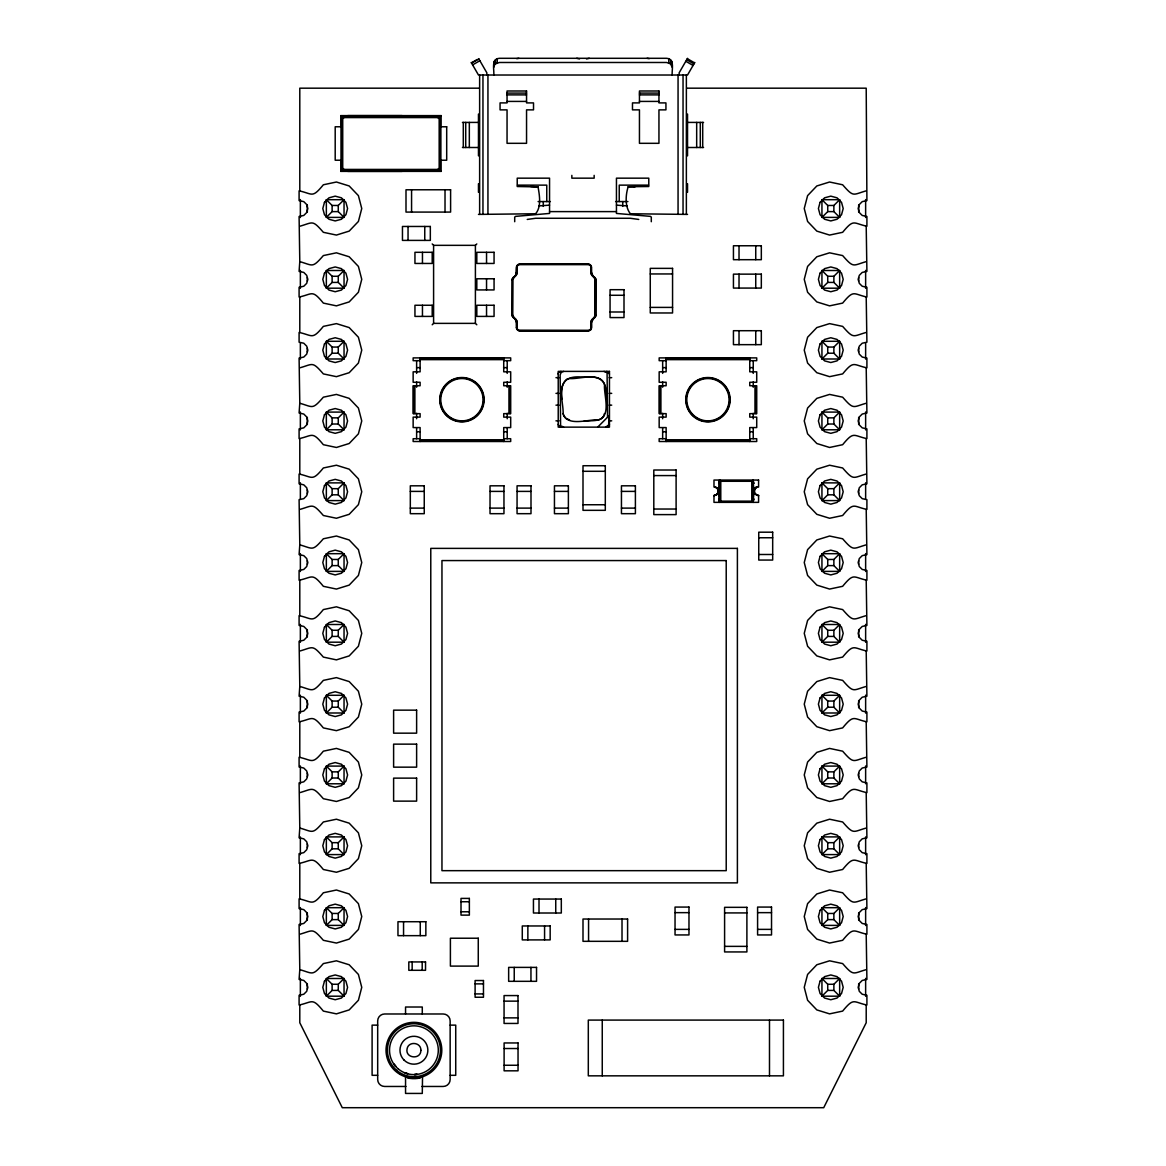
<?xml version="1.0" encoding="UTF-8"?>
<svg xmlns="http://www.w3.org/2000/svg" width="1166" height="1166" viewBox="0 0 1166 1166"><rect width="100%" height="100%" fill="white"/><g stroke="black" fill="none" stroke-linecap="round" stroke-linejoin="round"><path stroke-width="1.5" d="M519.861 330.678A3.236 3.236 0 0 1 516.64 327.457L516.771 321.175L515.503 319.178M591.279 272.961L591.585 274.52M519.861 264.041A3.483 3.483 0 0 0 516.378 267.524L516.188 274.404L512.195 279.855L512.195 315.111L515.255 319.44A3.542 3.542 0 0 1 516.436 322.02L516.523 321.233M591.497 273.733L591.541 267.524A3.483 3.483 0 0 0 588.16 264.041L519.861 264.099M718.679 483.307L719.553 480.057L719.553 502.357L718.489 491.688L719.553 480.057L720.777 481.281L720.777 501.147L719.553 502.357L718.679 499.121M753.892 483.307L753.003 480.057L753.003 502.357L754.067 491.688L753.003 480.057L751.778 481.281L751.778 501.147L753.003 502.357L753.892 499.121M566.778 379.373L569.46 378.527C578.7 379.591 600.811 371.254 604.556 384.882C603.449 394.021 611.902 416.291 598.202 419.979C588.976 418.929 566.851 427.266 563.12 413.624C563.572 403.392 557.333 387.331 566.632 379.46M561.764 399.253C559.957 381.544 565.991 375.292 583.831 377.186C601.467 375.35 607.85 381.486 605.912 399.253M558.222 374.169L558.281 373.557A2.813 2.813 0 0 1 558.805 372.464L561.006 371.386M609.454 424.337L607.588 426.975M516.378 327.457A3.483 3.483 0 0 0 519.861 330.94L588.16 330.838A3.425 3.425 0 0 0 591.585 327.457L591.672 321.277M604.454 413.551C603.128 422.894 589.821 419.935 583.831 421.32M718.897 483.613L719.553 480.057M753.003 502.357L753.659 498.815M516.086 274.36L516.378 272.961M591.497 321.233L591.541 322.02L595.826 315.111L595.826 279.855L592.109 275.103M718.489 491.688L716.653 494.88L713.986 495.739L717.644 493.874M754.067 490.74L755.204 488.175L757.638 486.776M672.199 75.018C671.66 69.698 675.114 58.723 666.617 58.3L499.383 58.3C490.886 58.723 494.34 69.698 493.801 75.018M493.801 67.307L494.224 61.273M595.724 279.855A3.352 3.352 66.2 0 0 594.631 277.362A3.425 3.425 0 0 1 595.768 279.855L595.564 315.111A3.862 2.405 -66.3 0 1 595.287 316.146L595.185 278.863L595.593 279.855A3.862 2.405 66.3 0 0 595.287 278.82M595.185 316.117L595.593 315.111A3.236 3.236 0 0 1 594.514 317.502A3.862 2.405 -66.3 0 0 595.097 316.584M516.451 274.52L516.64 267.524A3.236 3.236 0 0 1 519.861 264.288L588.16 264.288A3.236 3.236 0 0 1 591.381 267.524M594.529 317.516L594.995 316.54L591.249 321.175L591.381 327.457A3.236 3.236 0 0 1 588.16 330.678L519.861 330.561M717.717 493.728L717.906 488.948M687.532 58.3L679.166 72.788L679.166 75.018M694.776 62.483L687.532 75.018L478.468 75.018L471.224 62.483M515.911 275.103L513.025 278.426L513.492 277.464A3.862 2.405 -66.3 0 0 512.734 278.82M590.579 329.876L591.191 329.016M494.224 65.456L495.433 63.897L499.383 62.483L666.617 62.483L670.567 63.897L672.199 67.307M515.78 275.016L515.299 275.584A3.542 3.542 0 0 0 516.436 272.961L516.523 273.733M592.241 319.965L592.722 319.397A3.542 3.542 0 0 0 591.585 322.02M651.298 221.715L651.298 217.065L650.351 216.366L616.45 213.436L616.45 178.165L648.777 178.165L648.777 186.516L628.183 186.735C625.632 194.547 624.685 206.848 630.398 213.757L687.532 214.398M634.013 187.332L635.266 186.516M340.778 160.223L340.778 171.373L343.576 168.574M326.349 217.386L332.121 211.614L338.271 211.614L344.043 217.386L344.043 199.692L326.349 199.692L326.349 217.386L344.043 217.386M338.271 211.614L338.271 205.464L344.043 199.692M438.314 118.422L441.127 115.623L441.127 126.773M326.349 288.191L332.121 282.42L332.121 276.269L326.349 270.497L326.349 288.191L344.043 288.191L344.043 270.497L326.349 270.497M344.043 288.191L338.271 282.42L338.271 276.269L344.043 270.497M326.349 358.997L332.121 353.211L332.121 347.06L326.349 341.288L326.349 358.997L344.043 358.997L344.043 341.288L326.349 341.288M344.043 358.997L338.271 353.211L338.271 347.06L344.043 341.288M476.807 324.775L475.407 323.376L475.407 245.341L476.807 243.942M326.349 429.788L332.121 424.016L338.271 424.016L344.043 429.788L326.349 429.788L326.349 412.094L344.043 412.094L344.043 429.788M338.271 424.016L338.271 417.865L344.043 412.094M432.207 324.775L433.592 323.376L433.592 245.341L432.207 243.942M326.349 500.593L332.121 494.821L332.121 488.671L326.349 482.884L344.043 482.884L344.043 500.593L326.349 500.593L326.349 482.884M344.043 500.593L338.271 494.821L338.271 488.671L344.043 482.884M326.349 571.384L332.121 565.612L338.271 565.612L344.043 571.384L326.349 571.384L326.349 553.69L344.043 553.69L344.043 571.384M338.271 565.612L338.271 559.461L344.043 553.69M326.349 642.189L332.121 636.417L338.271 636.417L344.043 642.189L326.349 642.189L326.349 624.495L344.043 624.495L344.043 642.189M338.271 636.417L338.271 630.267L344.043 624.495M597.662 427.135L608.812 415.985L608.71 424.861L605.795 427.135M326.349 712.994L332.121 707.223L332.121 701.058L326.349 695.286L326.349 712.994L344.043 712.994L344.043 695.286L326.349 695.286M344.043 712.994L338.271 707.223L338.271 701.058L344.043 695.286M821.943 217.386L827.729 211.614L833.879 211.614L839.651 217.386L839.651 199.692L821.943 199.692L821.943 217.386L839.651 217.386M821.943 199.692L827.729 205.464L833.879 205.464L839.651 199.692M326.349 783.785L332.121 778.013L338.271 778.013L344.043 783.785L326.349 783.785L326.349 766.091L344.043 766.091L344.043 783.785M338.271 778.013L338.271 771.863L344.043 766.091M821.943 288.191L827.729 282.42L827.729 276.269L821.943 270.497L821.943 288.191L839.651 288.191L839.651 270.497L821.943 270.497M827.729 276.269L833.879 276.269L839.651 270.497M326.349 854.591L332.121 848.819L338.271 848.819L344.043 854.591L326.349 854.591L326.349 836.897L344.043 836.897L344.043 854.591M338.271 848.819L338.271 842.668L344.043 836.897M821.943 358.997L827.729 353.211L827.729 347.06L821.943 341.288L821.943 358.997L839.651 358.997L839.651 341.288L821.943 341.288M827.729 347.06L833.879 347.06L839.651 341.288M326.349 925.396L332.121 919.624L338.271 919.624L344.043 925.396L326.349 925.396L326.349 907.687L344.043 907.687L344.043 925.396M338.271 919.624L338.271 913.459L344.043 907.687M821.943 429.788L827.729 424.016L833.879 424.016L839.651 429.788L839.651 412.094L821.943 412.094L821.943 429.788L839.651 429.788M833.879 424.016L833.879 417.865L839.651 412.094M326.349 996.187L332.121 990.415L338.271 990.415L344.043 996.187L326.349 996.187L326.349 978.493L344.043 978.493L344.043 996.187M326.349 978.493L332.121 984.264L338.271 984.264L344.043 978.493M821.943 500.593L827.729 494.821L827.729 488.671L821.943 482.884L839.651 482.884L839.651 500.593L821.943 500.593L821.943 482.884M839.651 500.593L833.879 494.821L833.879 488.671L839.651 482.884M821.943 571.384L827.729 565.612L833.879 565.612L839.651 571.384L839.651 553.69L821.943 553.69L821.943 571.384L839.651 571.384M821.943 553.69L827.729 559.461L833.879 559.461L839.651 553.69M821.943 642.189L827.729 636.417L833.879 636.417L839.651 642.189L839.651 624.495L821.943 624.495L821.943 642.189L839.651 642.189M821.943 624.495L827.729 630.267L833.879 630.267L839.651 624.495M821.943 712.994L827.729 707.223L827.729 701.058L821.943 695.286L821.943 712.994L839.651 712.994L839.651 695.286L821.943 695.286M827.729 701.058L833.879 701.058L839.651 695.286M821.943 783.785L827.729 778.013L833.879 778.013L839.651 783.785L839.651 766.091L821.943 766.091L821.943 783.785L839.651 783.785M821.943 766.091L827.729 771.863L833.879 771.863L839.651 766.091M821.943 854.591L827.729 848.819L833.879 848.819L839.651 854.591L839.651 836.897L821.943 836.897L821.943 854.591L839.651 854.591M833.879 848.819L833.879 842.668L839.651 836.897M821.943 925.396L827.729 919.624L833.879 919.624L839.651 925.396L839.651 907.687L821.943 907.687L821.943 925.396L839.651 925.396M821.943 907.687L827.729 913.459L833.879 913.459L839.651 907.687M821.943 996.187L827.729 990.415L833.879 990.415L839.651 996.187L821.943 996.187L821.943 978.493L839.651 978.493L839.651 996.187M821.943 978.493L827.729 984.264L833.879 984.264L839.651 978.493M594.31 317.269L592.386 319.032A4.052 4.052 0 0 0 591.075 322.02L591.075 327.457A2.915 2.915 0 0 1 588.16 330.372L519.861 330.372A2.915 2.915 0 0 1 516.946 327.457L516.946 322.02A4.052 4.052 0 0 0 515.634 319.032L513.71 317.269M561.342 372.245L563.63 371.386M527.251 219.441L535.617 218.275L630.383 218.275L638.749 219.441M471.443 62.847L477.229 59.51M471.603 63.124L478.847 58.941M472.624 64.888L479.867 60.719M604.046 371.386C606.101 373.105 609.148 371.488 609.454 374.169M558.222 424.293C558.514 427.018 561.546 425.401 563.63 427.135M422.529 1076.728L422.281 1093.431L405.549 1093.431L405.549 1076.816M586.483 58.941L589.267 58.3M516.757 58.664L518.885 58.3M757.332 486.878C752.478 486.222 755.379 497.124 754.067 491.688M299.793 226.248C313.275 222.473 312.051 219.368 323.361 232.311L336.42 235.066L349.173 231.116L358.399 221.467L361.751 208.539L358.399 195.626L349.173 185.962L336.42 182.013L323.361 184.782C311.92 198.643 312.896 193.775 299.094 190.845L299.094 200.581L303.787 201.645L306.702 204.56L307.766 208.539L306.702 212.518L303.787 215.433L299.094 216.512L299.793 261.636C313.275 265.411 312.051 268.515 323.361 255.573L336.42 252.818L349.173 256.768L358.399 266.416L361.751 279.344L358.399 292.258L349.173 301.921L336.42 305.856L323.361 303.102C311.92 289.241 312.896 294.109 299.094 297.038L299.094 287.302L303.787 286.238L306.702 283.323L307.766 279.344L306.702 275.365L303.787 272.436L299.094 271.372L299.793 261.636M866.207 190.845C852.725 194.62 853.949 197.71 842.639 184.782L829.58 182.013L816.827 185.962L807.601 195.626L804.248 208.539L807.601 221.467L816.827 231.116L829.58 235.066L842.639 232.311C854.08 218.436 853.104 223.304 866.906 226.248L866.906 216.512L862.213 215.433L859.298 212.518L858.234 208.539L859.298 204.56L862.213 201.645L866.906 200.581L866.207 88.179L686.701 88.179M866.207 261.636C852.725 265.411 853.949 268.515 842.639 255.573L829.58 252.818L816.827 256.768L807.601 266.416L804.248 279.344L807.601 292.258L816.827 301.921L829.58 305.856L842.639 303.102C854.08 289.241 853.104 294.109 866.906 297.038L866.906 287.302L862.213 286.238L859.298 283.323L858.234 279.344L859.298 275.365L862.213 272.436L866.906 271.372L866.207 226.248M299.793 367.844C313.275 364.069 312.051 360.964 323.361 373.907L336.42 376.662L349.173 372.712L358.399 363.063L361.751 350.135L358.399 337.222L349.173 327.573L336.42 323.623L323.361 326.378C311.92 340.239 312.896 335.371 299.094 332.441L299.094 342.177L303.787 343.241L306.702 346.156L307.766 350.135L306.702 354.129L303.787 357.044L299.094 358.108L299.793 403.247C313.275 407.021 312.051 410.111 323.361 397.183L336.42 394.414L349.173 398.364L358.399 408.027L361.751 420.941L358.399 433.854L349.173 443.517L336.42 447.467L323.361 444.698C311.92 430.837 312.896 435.705 299.094 438.635L299.094 428.899L303.787 427.835L306.702 424.92L307.766 420.941L306.702 416.962L303.787 414.047L299.094 412.983L299.793 403.247M866.207 332.441C852.725 336.216 853.949 339.306 842.639 326.378L829.58 323.623L816.827 327.573L807.601 337.222L804.248 350.135L807.601 363.063L816.827 372.712L829.58 376.662L842.639 373.907C854.08 360.032 853.104 364.914 866.906 367.844L866.906 358.108L862.213 357.044L859.298 354.129L858.234 350.135L859.298 346.156L862.213 343.241L866.906 342.177L866.207 297.038M866.207 403.247C852.725 407.021 853.949 410.111 842.639 397.183L829.58 394.414L816.827 398.364L807.601 408.027L804.248 420.941L807.601 433.854L816.827 443.517L829.58 447.467L842.639 444.698C854.08 430.837 853.104 435.705 866.906 438.635L866.906 428.899L862.213 427.835L859.298 424.92L858.234 420.941L859.298 416.962L862.213 414.047L866.906 412.983L866.207 367.844M299.793 509.44C313.275 505.665 312.051 502.575 323.361 515.503L336.42 518.258L349.173 514.323L358.399 504.659L361.751 491.746L358.399 478.818L349.173 469.169L336.42 465.219L323.361 467.974C311.92 481.85 312.896 476.967 299.094 474.037L299.094 483.773L303.787 484.837L306.702 487.752L307.766 491.746L306.702 495.725L303.787 498.64L299.094 499.704L299.793 544.843C313.275 548.618 312.051 551.707 323.361 538.779L336.42 536.025L349.173 539.96L358.399 549.623L361.751 562.537L358.399 575.465L349.173 585.113L336.42 589.063L323.361 586.309C311.92 572.433 312.896 577.316 299.094 580.245L299.094 570.509L303.787 569.445L306.702 566.53L307.766 562.537L306.702 558.558L303.787 555.643L299.094 554.579L299.793 544.843M866.207 474.037C852.725 477.812 853.949 480.917 842.639 467.974L829.58 465.219L816.827 469.169L807.601 478.818L804.248 491.746L807.601 504.659L816.827 514.323L829.58 518.258L842.639 515.503C854.08 501.642 853.104 506.51 866.906 509.44L866.906 499.704L862.213 498.64L859.298 495.725L858.234 491.746L859.298 487.752L862.213 484.837L866.906 483.773L866.207 438.635M866.207 544.843C852.725 548.618 853.949 551.707 842.639 538.779L829.58 536.025L816.827 539.96L807.601 549.623L804.248 562.537L807.601 575.465L816.827 585.113L829.58 589.063L842.639 586.309C854.08 572.433 853.104 577.316 866.906 580.245L866.906 570.509L862.213 569.445L859.298 566.53L858.234 562.537L859.298 558.558L862.213 555.643L866.906 554.579L866.207 509.44M299.793 651.036C313.275 647.261 312.051 644.171 323.361 657.099L336.42 659.869L349.173 655.919L358.399 646.255L361.751 633.342L358.399 620.414L349.173 610.765L336.42 606.816L323.361 609.57C311.92 623.446 312.896 618.578 299.094 615.633L299.094 625.37L303.787 626.448L306.702 629.363L307.766 633.342L306.702 637.321L303.787 640.236L299.094 641.3L299.793 686.439C313.275 690.214 312.051 693.318 323.361 680.376L336.42 677.621L349.173 681.571L358.399 691.219L361.751 704.147L358.399 717.061L349.173 726.71L336.42 730.659L323.361 727.905C311.92 714.029 312.896 718.912 299.094 721.841L299.094 712.105L303.787 711.041L306.702 708.126L307.766 704.147L306.702 700.154L303.787 697.239L299.094 696.175L299.793 686.439M866.207 615.633C852.725 619.408 853.949 622.513 842.639 609.57L829.58 606.816L816.827 610.765L807.601 620.414L804.248 633.342L807.601 646.255L816.827 655.919L829.58 659.869L842.639 657.099C854.08 643.238 853.104 648.107 866.906 651.036L866.906 641.3L862.213 640.236L859.298 637.321L858.234 633.342L859.298 629.363L862.213 626.448L866.906 625.37L866.207 580.245M866.207 686.439C852.725 690.214 853.949 693.318 842.639 680.376L829.58 677.621L816.827 681.571L807.601 691.219L804.248 704.147L807.601 717.061L816.827 726.71L829.58 730.659L842.639 727.905C854.08 714.029 853.104 718.912 866.906 721.841L866.906 712.105L862.213 711.041L859.298 708.126L858.234 704.147L859.298 700.154L862.213 697.239L866.906 696.175L866.207 651.036M299.793 792.647C313.275 788.872 312.051 785.767 323.361 798.71L336.42 801.465L349.173 797.515L358.399 787.866L361.751 774.938L358.399 762.025L349.173 752.362L336.42 748.412L323.361 751.181C311.92 765.042 312.896 760.174 299.094 757.244L299.094 766.98L303.787 768.044L306.702 770.959L307.766 774.938L306.702 778.917L303.787 781.832L299.094 782.911L299.793 828.035C313.275 831.81 312.051 834.914 323.361 821.972L336.42 819.217L349.173 823.167L358.399 832.815L361.751 845.744L358.399 858.657L349.173 868.32L336.42 872.255L323.361 869.501C311.92 855.64 312.896 860.508 299.094 863.438L299.094 853.701L303.787 852.638L306.702 849.722L307.766 845.744L306.702 841.765L303.787 838.85L299.094 837.771L299.793 828.035M866.207 757.244C852.725 761.019 853.949 764.109 842.639 751.181L829.58 748.412L816.827 752.362L807.601 762.025L804.248 774.938L807.601 787.866L816.827 797.515L829.58 801.465L842.639 798.71C854.08 784.835 853.104 789.703 866.906 792.647L866.906 782.911L862.213 781.832L859.298 778.917L858.234 774.938L859.298 770.959L862.213 768.044L866.906 766.98L866.207 721.841M866.207 828.035C852.725 831.81 853.949 834.914 842.639 821.972L829.58 819.217L816.827 823.167L807.601 832.815L804.248 845.744L807.601 858.657L816.827 868.32L829.58 872.255L842.639 869.501C854.08 855.64 853.104 860.508 866.906 863.438L866.906 853.701L862.213 852.638L859.298 849.722L858.234 845.744L859.298 841.765L862.213 838.85L866.906 837.771L866.207 792.647M299.793 934.243C313.275 930.468 312.051 927.364 323.361 940.306L336.42 943.061L349.173 939.111L358.399 929.462L361.751 916.534L358.399 903.621L349.173 893.972L336.42 890.022L323.361 892.777C311.92 906.638 312.896 901.77 299.094 898.84L299.094 908.576L303.787 909.64L306.702 912.555L307.766 916.534L306.702 920.528L303.787 923.443L299.094 924.507L299.793 969.646C313.275 973.421 312.051 976.51 323.361 963.582L336.42 960.813L349.173 964.763L358.399 974.426L361.751 987.34L358.399 1000.268L349.173 1009.916L336.42 1013.866L323.361 1011.097C311.92 997.236 312.896 1002.104 299.094 1005.034L299.094 995.312L303.787 994.234L306.702 991.319L307.766 987.34L306.702 983.361L303.787 980.446L299.094 979.382L299.793 969.646M866.207 898.84C852.725 902.615 853.949 905.705 842.639 892.777L829.58 890.022L816.827 893.972L807.601 903.621L804.248 916.534L807.601 929.462L816.827 939.111L829.58 943.061L842.639 940.306C854.08 926.431 853.104 931.313 866.906 934.243L866.906 924.507L862.213 923.443L859.298 920.528L858.234 916.534L859.298 912.555L862.213 909.64L866.906 908.576L866.207 863.438M866.207 969.646C852.725 973.421 853.949 976.51 842.639 963.582L829.58 960.813L816.827 964.763L807.601 974.426L804.248 987.34L807.601 1000.268L816.827 1009.916L829.58 1013.866L842.639 1011.097C854.08 997.236 853.104 1002.104 866.906 1005.034L866.906 995.312L862.213 994.234L859.298 991.319L858.234 987.34L859.298 983.361L862.213 980.446L866.906 979.382L866.207 934.243M538.692 205.916L549.55 205.158M479.299 88.179L299.793 88.179L299.793 190.845M507.05 93.091L526.551 93.091M639.449 93.091L658.95 93.091M507.05 94.883L526.551 94.883M639.449 94.883L658.95 94.883M507.05 101.413L526.551 101.413M639.449 101.413L658.95 101.413M340.778 126.773L340.778 115.623L441.127 115.623M462.45 122.415L478.949 122.415M687.051 122.415L703.55 122.415M462.45 147.499L478.949 147.499M687.051 147.499L703.55 147.499M340.778 171.373L441.127 171.373L441.127 160.223M517.5 185.132L546.767 185.132L546.767 201.572M648.5 185.132L619.233 185.132L619.233 201.572M628.183 186.735L634.581 186.735M478.468 214.398L535.602 213.757C541.636 206.819 539.479 194.999 538.036 186.895L530.734 186.516M538.094 201.572L550.381 201.572M615.619 201.572L627.906 201.572M326.349 199.692L332.121 205.464L338.271 205.464M549.55 211.614L616.45 211.614M433.592 245.341L475.407 245.341M650.264 273.952L672.563 273.952M332.121 276.269L338.271 276.269M332.121 282.42L338.271 282.42M827.729 282.42L833.879 282.42L839.651 288.191M610.066 295.275L623.999 295.275M650.264 307.401L672.563 307.401M610.066 311.992L623.999 311.992M433.592 323.376L475.407 323.376M332.121 347.06L338.271 347.06M332.121 353.211L338.271 353.211M827.729 353.211L833.879 353.211L839.651 358.997M420.11 358.356L503.727 358.356M666.136 358.356L749.753 358.356M420.11 359.638L503.727 359.638M666.136 359.638L749.753 359.638M420.11 360.673L413.143 360.673L413.143 357.889L510.693 357.889L510.693 360.673L503.727 360.673M666.136 360.673L659.169 360.673L659.169 357.889L756.719 357.889L756.719 360.673L749.753 360.673M416.626 367.64L420.241 367.64M503.581 367.64L507.21 367.64M662.652 367.64L666.267 367.64M749.621 367.64L753.236 367.64M555.963 377.667L559.126 377.667M609.191 377.667L611.713 377.667M555.963 393.365L559.126 393.365M609.191 393.365L611.713 393.365M555.963 405.156L559.126 405.156M609.191 405.156L611.713 405.156M326.349 412.094L332.121 417.865L338.271 417.865M821.943 412.094L827.729 417.865L833.879 417.865M555.963 420.839L559.126 420.839M609.191 420.839L611.713 420.839M416.626 431.755L420.241 431.755M503.581 431.755L507.21 431.755M662.652 431.755L666.267 431.755M749.621 431.755L753.236 431.755M420.11 438.722L413.143 438.722L413.143 441.506L510.693 441.506L510.693 438.722L503.727 438.722M666.136 438.722L659.169 438.722L659.169 441.506L756.719 441.506L756.719 438.722L749.753 438.722M420.11 439.771L503.727 439.771M666.136 439.771L749.753 439.771M420.11 441.04L503.727 441.04M666.136 441.04L749.753 441.04M583 471.297L605.3 471.297M653.805 475.582L676.105 475.582M720.777 481.281L751.778 481.281M332.121 488.671L338.271 488.671M827.729 488.671L833.879 488.671M410.315 491.396L424.249 491.396M490.026 491.396L503.96 491.396M517.063 491.396L530.996 491.396M554.448 491.396L568.381 491.396M621.449 491.396L635.397 491.396M332.121 494.821L338.271 494.821M827.729 494.821L833.879 494.821M720.777 501.147L751.778 501.147M583 504.747L605.3 504.747M410.315 508.114L424.249 508.114M490.026 508.114L503.96 508.114M517.063 508.114L530.996 508.114M554.448 508.114L568.381 508.114M621.449 508.114L635.397 508.114M653.805 509.032L676.105 509.032M758.745 537.759L772.679 537.759M758.745 554.491L772.679 554.491M326.349 553.69L332.121 559.461L338.271 559.461M326.349 624.495L332.121 630.267L338.271 630.267M332.121 701.058L338.271 701.058M332.121 707.223L338.271 707.223M827.729 707.223L833.879 707.223L839.651 712.994M326.349 766.091L332.121 771.863L338.271 771.863M326.349 836.897L332.121 842.668L338.271 842.668M821.943 836.897L827.729 842.668L833.879 842.668M461.007 901.741L469.359 901.741M461.007 911.783L469.359 911.783M675.041 912.643L688.975 912.643M757.594 912.643L771.528 912.643M724.596 912.92L746.896 912.92M326.349 907.687L332.121 913.459L338.271 913.459M675.041 929.375L688.975 929.375M757.594 929.375L771.528 929.375M724.596 946.369L746.896 946.369M475.101 983.871L483.467 983.871M475.101 993.913L483.467 993.913M504.062 1001.142L517.995 1001.142M504.062 1017.874L517.995 1017.874M377.682 1025.133L372.1 1025.133L372.1 1075.314L377.682 1075.314M450.149 1025.133L455.731 1025.133L455.731 1075.314L450.149 1075.314M504.106 1048.525L518.039 1048.525M504.106 1065.258L518.039 1065.258M405.928 1086.464L384.649 1086.464A6.967 6.967 0 0 1 377.682 1079.497L377.682 1020.95A6.967 6.967 0 0 1 384.649 1013.983L443.182 1013.983A6.967 6.967 0 0 1 450.149 1020.95L450.149 1079.497A6.967 6.967 0 0 1 443.182 1086.464L421.903 1086.464M616.45 205.158L627.308 205.916M606.67 371.386L608.841 372.42M561.006 427.135L558.835 426.086M569.533 419.877L565.874 418.39L563.848 415.854A6.836 6.836 0 0 1 563.222 413.551M715.224 486.878L717.352 488.175L718.489 490.74M647.115 58.3L649.243 58.664M576.733 58.3L579.517 58.941M714.918 486.776L717.644 488.539M559.607 371.779L561.254 372.333L560.146 374.869L560.584 425.342M538.036 186.895L517.223 186.516L517.223 178.165L549.55 178.165L549.55 213.436L515.649 216.366L514.702 217.065L514.702 221.715M687.313 58.664L694.557 62.847M686.716 59.714L693.959 63.897M685.812 61.273L693.056 65.456M594.31 277.712L592.386 275.948A4.052 4.052 0 0 1 591.075 272.961L591.075 267.524A2.915 2.915 0 0 0 588.16 264.609L519.861 264.609A2.915 2.915 0 0 0 516.946 267.524L516.946 272.961A4.052 4.052 0 0 1 515.634 275.948L513.71 277.712A2.915 2.915 0 0 0 512.763 279.855L512.763 315.111M438.314 168.574L441.127 171.373M340.778 115.623L343.576 118.422M393.642 1063.771L395.784 1066.394L394.225 1064.485M595.462 279.855A3.032 3.017 0 0 0 594.441 277.552L594.995 278.426A3.862 2.405 66.3 0 0 594.529 277.464L592.605 275.715A3.542 3.542 0 0 1 591.585 272.961L592.765 275.526M516.086 320.606L515.255 319.44L516.174 320.563L516.48 327.457M591.847 274.404L592.722 275.584A3.746 3.746 0 0 1 591.381 272.961L591.279 267.524M478.687 58.664L486.834 72.788L486.834 75.018M594.995 278.426L594.529 277.464A3.236 3.236 0 0 1 595.564 279.855M607.078 373.164L607.53 417.268M513.506 317.502A3.236 3.236 0 0 1 512.457 315.111L512.836 316.117L512.574 315.111A3.032 3.017 0 0 0 513.579 317.414L513.025 316.54L515.43 319.265A3.746 3.746 0 0 1 516.64 322.02M753.003 480.057L753.659 483.613M718.897 498.815L719.553 502.357M591.57 272.961L591.672 273.689M516.363 321.277L516.451 322.02M866.207 1005.034L866.207 1022.742L823.721 1107.7L342.279 1107.7L299.793 1022.742L299.793 1005.034M865.638 199.575L865.638 217.503M865.638 270.381L865.638 288.308M865.638 342.964L865.638 359.113M865.638 411.977L865.638 429.904M865.638 482.768L865.638 498.917M865.638 553.573L865.638 571.5M865.638 624.378L865.638 642.306M865.638 695.169L865.638 713.111M865.638 765.975L865.638 783.741M865.638 836.94L865.638 854.707M865.638 907.571L865.638 925.513M865.638 978.376L865.638 996.303M858.672 205.027L858.672 212.052M858.672 277.581L858.672 281.093M858.672 348.386L858.672 351.899M858.672 417.428L858.672 424.453M858.672 489.982L858.672 493.495M858.672 560.788L858.672 564.3M858.672 629.829L858.672 636.855M858.672 700.635L858.672 707.645M858.672 773.189L858.672 776.702M858.672 843.98L858.672 847.493M858.672 913.036L858.672 920.047M858.672 983.827L858.672 989.089M833.879 205.464L833.879 211.614M833.879 276.269L833.879 282.42M833.879 347.06L833.879 353.211M833.879 559.461L833.879 565.612M833.879 630.267L833.879 636.417M833.879 701.058L833.879 707.223M833.879 771.863L833.879 778.013M833.879 913.459L833.879 919.624M833.879 984.264L833.879 990.415M827.729 205.464L827.729 211.614M827.729 417.865L827.729 424.016M827.729 559.461L827.729 565.612M827.729 630.267L827.729 636.417M827.729 771.863L827.729 778.013M827.729 842.668L827.729 848.819M827.729 913.459L827.729 919.624M827.729 984.264L827.729 990.415M769.487 1020.09L769.487 1075.839M756.253 385.757L756.253 413.639M755.743 245.764L755.743 259.697M755.743 274.141L755.743 288.075M755.743 330.707L755.743 344.655M754.985 385.757L754.985 413.639M753.236 360.673L753.236 373.382M753.236 381.894L753.236 387.229M753.236 413.318L753.236 418.754M753.236 427.835L753.236 438.722M749.753 357.889L749.753 371.823L756.719 371.823L756.719 382.273L749.753 382.273L749.753 385.757L756.719 385.757L756.719 413.639L749.753 413.639L749.753 417.122L756.719 417.122L756.719 427.572L749.753 427.572L749.753 441.506M739.025 245.764L739.025 259.697M739.025 274.141L739.025 288.075M739.025 330.707L739.025 344.655M702.704 122.415L702.704 147.499M700.285 122.415L700.285 147.499M696.67 122.415L696.67 147.499M687.532 114.049L687.532 155.865M687.532 183.732L687.532 192.332M686.366 75.018L686.366 214.398M683.043 75.018L683.043 214.398M678.058 75.018L678.058 214.398M671.776 61.273L671.776 65.456M670.567 59.714L670.567 63.897M668.759 58.664L668.759 62.847M666.136 357.889L666.136 371.823L659.169 371.823L659.169 382.273L666.136 382.273L666.136 385.757L659.169 385.757L659.169 413.639L666.136 413.639L666.136 417.122L659.169 417.122L659.169 427.572L666.136 427.572L666.136 441.506M662.652 360.673L662.652 373.382M662.652 381.894L662.652 387.229M662.652 413.318L662.652 418.754M662.652 427.835L662.652 438.722M660.903 385.757L660.903 413.639M659.635 385.757L659.635 413.639M622.717 201.572L622.717 206.382M622.017 919.027L622.017 941.326M602.254 1020.09L602.254 1075.839M595.258 279.855L595.258 315.111M594.15 175.366L594.15 178.165L571.85 178.165L571.85 175.366M588.568 919.027L588.568 941.326M555.745 899.059L555.745 913.007M544.58 925.964L544.58 939.898M543.283 201.572L543.283 206.382M539.013 899.059L539.013 913.007M530.953 967.386L530.953 981.32M527.863 925.964L527.863 939.898M514.235 967.386L514.235 981.32M513.361 317.648A3.425 3.425 0 0 1 512.253 315.111L512.457 279.855A3.236 3.236 0 0 1 513.506 277.479M510.227 385.757L510.227 413.639M508.959 385.757L508.959 413.639M507.21 360.673L507.21 373.382M507.21 381.894L507.21 387.229M507.21 413.318L507.21 418.754M507.21 427.835L507.21 438.722M503.727 357.889L503.727 371.823L510.693 371.823L510.693 382.273L503.727 382.273L503.727 385.757L510.693 385.757L510.693 413.639L503.727 413.639L503.727 417.122L510.693 417.122L510.693 427.572L503.727 427.572L503.727 441.506M497.241 58.664L497.241 62.847M495.433 59.714L495.433 63.897M487.942 75.018L487.942 214.398M486.543 252.308L486.543 263.458M486.543 278.776L486.543 289.926M486.543 305.259L486.543 316.409M482.957 75.018L482.957 214.398M479.634 75.018L479.634 214.398M478.468 114.049L478.468 155.865M478.468 183.732L478.468 192.332M469.33 122.415L469.33 147.499M465.715 122.415L465.715 147.499M463.296 122.415L463.296 147.499M445.018 189.781L445.018 212.081M424.759 226.466L424.759 240.4M422.456 252.308L422.456 263.458M422.456 305.259L422.456 316.409M422.194 961.935L422.194 970.301M422.281 1013.983L422.281 1007.016L405.549 1007.016L405.549 1013.983M420.27 921.723L420.27 935.657M420.11 357.889L420.11 371.823L413.143 371.823L413.143 382.273L420.11 382.273L420.11 385.757L413.143 385.757L413.143 413.639L420.11 413.639L420.11 417.122L413.143 417.122L413.143 427.572L420.11 427.572L420.11 441.506M416.626 360.673L416.626 373.382M416.626 381.894L416.626 387.229M416.626 413.318L416.626 418.754M416.626 427.835L416.626 438.722M414.877 385.757L414.877 413.639M413.609 385.757L413.609 413.639M412.152 961.935L412.152 970.301M411.569 189.781L411.569 212.081M408.042 226.466L408.042 240.4M403.553 921.723L403.553 935.657M402.095 115.623L347.745 115.623M402.095 171.373L347.745 171.373M338.271 984.264L338.271 990.415M332.121 205.464L332.121 211.614M332.121 417.865L332.121 424.016M332.121 559.461L332.121 565.612M332.121 630.267L332.121 636.417M332.121 771.863L332.121 778.013M332.121 842.668L332.121 848.819M332.121 913.459L332.121 919.624M332.121 984.264L332.121 990.415M307.328 205.027L307.328 212.052M307.328 277.581L307.328 281.093M307.328 348.386L307.328 351.899M307.328 417.428L307.328 424.453M307.328 489.982L307.328 493.495M307.328 560.788L307.328 564.3M307.328 629.829L307.328 636.855M307.328 700.635L307.328 707.645M307.328 773.189L307.328 776.702M307.328 843.98L307.328 847.493M307.328 913.036L307.328 920.047M307.328 983.827L307.328 989.089M300.362 199.575L300.362 217.503M300.362 270.381L300.362 288.308M300.362 342.964L300.362 359.113M300.362 411.977L300.362 429.904M300.362 482.768L300.362 498.917M300.362 553.573L300.362 571.5M300.362 624.378L300.362 642.306M300.362 695.169L300.362 713.111M300.362 765.975L300.362 783.741M300.362 836.94L300.362 854.707M300.362 907.571L300.362 925.513M300.362 978.376L300.362 996.303M299.793 297.038L299.793 332.441M299.793 438.635L299.793 474.037M299.793 580.245L299.793 615.633M299.793 721.841L299.793 757.244M299.793 863.438L299.793 898.84M420.299 1077.938A28.45 28.45 0 0 1 407.546 1077.938M595.258 315.082A2.915 2.915 0 0 1 594.281 317.298M591.381 322.02A3.746 3.746 0 0 1 592.605 319.265L594.631 317.618A3.352 3.352 -66.3 0 0 595.724 315.111A3.425 3.425 0 0 1 594.66 317.648M516.64 272.961A3.746 3.746 0 0 1 515.43 275.715M512.297 315.111A3.352 3.352 66.2 0 0 513.39 317.618A3.862 2.405 66.3 0 1 512.428 315.111M420.882 1050.231C421.072 1059.981 405.098 1058.509 407.065 1048.948C408.304 1040.903 421.145 1042.098 420.882 1050.231M324.469 202.345L322.807 208.539L324.469 214.733L329.001 219.266L335.196 220.928L341.39 219.266L345.923 214.733L347.585 208.539L345.923 202.345L341.39 197.812L335.196 196.15L329.001 197.812L324.469 202.345M324.469 273.15L322.807 279.344L324.469 285.539L329.001 290.072L335.196 291.733L341.39 290.072L345.923 285.539L347.585 279.344L345.923 273.15L341.39 268.617L335.196 266.956L329.001 268.617L324.469 273.15M324.469 343.941L322.807 350.135L324.469 356.33L329.001 360.877L335.196 362.524L341.39 360.877L345.923 356.33L347.585 350.135L345.923 343.941L341.39 339.408L335.196 337.746L329.001 339.408L324.469 343.941M324.469 414.746L322.807 420.941L324.469 427.135L329.001 431.668L335.196 433.329L341.39 431.668L345.923 427.135L347.585 420.941L345.923 414.746L341.39 410.213L335.196 408.552L329.001 410.213L324.469 414.746M324.469 485.552L322.807 491.746L324.469 497.94L329.001 502.473L335.196 504.135L341.39 502.473L345.923 497.94L347.585 491.746L345.923 485.552L341.39 481.004L335.196 479.357L329.001 481.004L324.469 485.552M324.469 556.342L322.807 562.537L324.469 568.731L329.001 573.264L335.196 574.925L341.39 573.264L345.923 568.731L347.585 562.537L345.923 556.342L341.39 551.81L335.196 550.148L329.001 551.81L324.469 556.342M324.469 627.148L322.807 633.342L324.469 639.536L329.001 644.069L335.196 645.731L341.39 644.069L345.923 639.536L347.585 633.342L345.923 627.148L341.39 622.615L335.196 620.953L329.001 622.615L324.469 627.148M324.469 697.938L322.807 704.147L324.469 710.342L329.001 714.875L335.196 716.536L341.39 714.875L345.923 710.342L347.585 704.147L345.923 697.938L341.39 693.406L335.196 691.744L329.001 693.406L324.469 697.938M324.469 768.744L322.807 774.938L324.469 781.133L329.001 785.665L335.196 787.327L341.39 785.665L345.923 781.133L347.585 774.938L345.923 768.744L341.39 764.211L335.196 762.549L329.001 764.211L324.469 768.744M324.469 839.549L322.807 845.744L324.469 851.938L329.001 856.471L335.196 858.132L341.39 856.471L345.923 851.938L347.585 845.744L345.923 839.549L341.39 835.016L335.196 833.355L329.001 835.016L324.469 839.549M324.469 910.34L322.807 916.534L324.469 922.729L329.001 927.276L335.196 928.923L341.39 927.276L345.923 922.729L347.585 916.534L345.923 910.34L341.39 905.807L335.196 904.146L329.001 905.807L324.469 910.34M324.469 981.145L322.807 987.34L324.469 993.534L329.001 998.067L335.196 999.728L341.39 998.067L345.923 993.534L347.585 987.34L345.923 981.145L341.39 976.612L335.196 974.951L329.001 976.612L324.469 981.145M820.077 202.345L818.415 208.539L820.077 214.733L824.61 219.266L830.804 220.928L836.999 219.266L841.531 214.733L843.193 208.539L841.531 202.345L836.999 197.812L830.804 196.15L824.61 197.812L820.077 202.345M820.077 273.15L818.415 279.344L820.077 285.539L824.61 290.072L830.804 291.733L836.999 290.072L841.531 285.539L843.193 279.344L841.531 273.15L836.999 268.617L830.804 266.956L824.61 268.617L820.077 273.15M820.077 343.941L818.415 350.135L820.077 356.33L824.61 360.877L830.804 362.524L836.999 360.877L841.531 356.33L843.193 350.135L841.531 343.941L836.999 339.408L830.804 337.746L824.61 339.408L820.077 343.941M820.077 414.746L818.415 420.941L820.077 427.135L824.61 431.668L830.804 433.329L836.999 431.668L841.531 427.135L843.193 420.941L841.531 414.746L836.999 410.213L830.804 408.552L824.61 410.213L820.077 414.746M820.077 485.552L818.415 491.746L820.077 497.94L824.61 502.473L830.804 504.135L836.999 502.473L841.531 497.94L843.193 491.746L841.531 485.552L836.999 481.004L830.804 479.357L824.61 481.004L820.077 485.552M820.077 556.342L818.415 562.537L820.077 568.731L824.61 573.264L830.804 574.925L836.999 573.264L841.531 568.731L843.193 562.537L841.531 556.342L836.999 551.81L830.804 550.148L824.61 551.81L820.077 556.342M820.077 627.148L818.415 633.342L820.077 639.536L824.61 644.069L830.804 645.731L836.999 644.069L841.531 639.536L843.193 633.342L841.531 627.148L836.999 622.615L830.804 620.953L824.61 622.615L820.077 627.148M820.077 697.938L818.415 704.147L820.077 710.342L824.61 714.875L830.804 716.536L836.999 714.875L841.531 710.342L843.193 704.147L841.531 697.938L836.999 693.406L830.804 691.744L824.61 693.406L820.077 697.938M820.077 768.744L818.415 774.938L820.077 781.133L824.61 785.665L830.804 787.327L836.999 785.665L841.531 781.133L843.193 774.938L841.531 768.744L836.999 764.211L830.804 762.549L824.61 764.211L820.077 768.744M820.077 839.549L818.415 845.744L820.077 851.938L824.61 856.471L830.804 858.132L836.999 856.471L841.531 851.938L843.193 845.744L841.531 839.549L836.999 835.016L830.804 833.355L824.61 835.016L820.077 839.549M820.077 910.34L818.415 916.534L820.077 922.729L824.61 927.276L830.804 928.923L836.999 927.276L841.531 922.729L843.193 916.534L841.531 910.34L836.999 905.807L830.804 904.146L824.61 905.807L820.077 910.34M820.077 981.145L818.415 987.34L820.077 993.534L824.61 998.067L830.804 999.728L836.999 998.067L841.531 993.534L843.193 987.34L841.531 981.145L836.999 976.612L830.804 974.951L824.61 976.612L820.077 981.145M416.991 1074.309L414.484 1074.556L416.991 1074.309M526.551 90.992L507.05 90.992L507.05 102.899L500.068 102.899L500.068 109.866L507.05 109.866L507.05 143.316L526.551 143.316L526.551 109.866L533.518 109.866L533.518 102.899L526.551 102.899L526.551 90.992M658.95 90.992L639.449 90.992L639.449 102.899L632.482 102.899L632.482 109.866L639.449 109.866L639.449 143.316L658.95 143.316L658.95 109.866L665.932 109.866L665.932 102.899L658.95 102.899L658.95 90.992M439.801 116.935L342.09 116.935L342.09 170.061L439.801 170.061L439.801 116.935M439.174 117.577L342.717 117.577L342.717 169.42L439.174 169.42L439.174 117.577M341.011 126.773L335.196 126.773L335.196 160.223L341.011 160.223L341.011 126.773M446.695 126.773L440.879 126.773L440.879 160.223L446.695 160.223L446.695 126.773M450.601 189.781L406.001 189.781L406.001 212.081L450.601 212.081L450.601 189.781M430.327 226.466L402.459 226.466L402.459 240.4L430.327 240.4L430.327 226.466M761.325 245.764L733.443 245.764L733.443 259.697L761.325 259.697L761.325 245.764M432.207 252.308L414.95 252.308L414.95 263.458L432.207 263.458L432.207 252.308M494.063 252.308L476.807 252.308L476.807 263.458L494.063 263.458L494.063 252.308M672.563 268.369L650.264 268.369L650.264 312.969L672.563 312.969L672.563 268.369M761.325 274.141L733.443 274.141L733.443 288.075L761.325 288.075L761.325 274.141M494.063 278.776L476.807 278.776L476.807 289.926L494.063 289.926L494.063 278.776M623.999 289.693L610.066 289.693L610.066 317.575L623.999 317.575L623.999 289.693M432.207 305.259L414.95 305.259L414.95 316.409L432.207 316.409L432.207 305.259M494.063 305.259L476.807 305.259L476.807 316.409L494.063 316.409L494.063 305.259M761.325 330.707L733.443 330.707L733.443 344.655L761.325 344.655L761.325 330.707M609.454 371.386L558.222 371.386L558.222 427.135L609.454 427.135L609.454 371.386M605.3 465.73L583 465.73L583 510.329L605.3 510.329L605.3 465.73M676.105 470.015L653.805 470.015L653.805 514.614L676.105 514.614L676.105 470.015M758.585 480.057L713.986 480.057L713.986 487.024A4.183 4.183 0 0 1 718.154 491.207A4.183 4.183 0 0 1 713.986 495.39L713.986 502.357L758.585 502.357L758.585 495.39A4.183 4.183 0 0 1 754.402 491.207A4.183 4.183 0 0 1 758.585 487.024L758.585 480.057M424.249 485.814L410.315 485.814L410.315 513.681L424.249 513.681L424.249 485.814M503.96 485.814L490.026 485.814L490.026 513.681L503.96 513.681L503.96 485.814M530.996 485.814L517.063 485.814L517.063 513.681L530.996 513.681L530.996 485.814M568.381 485.814L554.448 485.814L554.448 513.681L568.381 513.681L568.381 485.814M635.397 485.814L621.449 485.814L621.449 513.681L635.397 513.681L635.397 485.814M772.679 532.192L758.745 532.192L758.745 560.059L772.679 560.059L772.679 532.192M737.393 548.384L430.779 548.384L430.779 882.866L737.393 882.866L737.393 548.384M726.214 560.569L441.958 560.569L441.958 870.667L726.214 870.667L726.214 560.569M416.626 710.152L393.612 710.152L393.612 733.166L416.626 733.166L416.626 710.152M416.626 744.141L393.612 744.141L393.612 767.155L416.626 767.155L416.626 744.141M416.626 778.13L393.612 778.13L393.612 801.129L416.626 801.129L416.626 778.13M469.359 898.403L461.007 898.403L461.007 915.121L469.359 915.121L469.359 898.403M561.312 899.059L533.445 899.059L533.445 913.007L561.312 913.007L561.312 899.059M688.975 907.075L675.041 907.075L675.041 934.943L688.975 934.943L688.975 907.075M771.528 907.075L757.594 907.075L757.594 934.943L771.528 934.943L771.528 907.075M746.896 907.337L724.596 907.337L724.596 951.937L746.896 951.937L746.896 907.337M627.6 919.027L583 919.027L583 941.326L627.6 941.326L627.6 919.027M425.852 921.723L397.97 921.723L397.97 935.657L425.852 935.657L425.852 921.723M550.163 925.964L522.281 925.964L522.281 939.898L550.163 939.898L550.163 925.964M478.264 938.222L450.397 938.222L450.397 966.104L478.264 966.104L478.264 938.222M425.532 961.935L408.814 961.935L408.814 970.301L425.532 970.301L425.532 961.935M536.535 967.386L508.653 967.386L508.653 981.32L536.535 981.32L536.535 967.386M483.467 980.533L475.101 980.533L475.101 997.251L483.467 997.251L483.467 980.533M517.995 995.575L504.062 995.575L504.062 1023.442L517.995 1023.442L517.995 995.575M783.421 1020.09L588.305 1020.09L588.305 1075.839L783.421 1075.839L783.421 1020.09M518.039 1042.958L504.106 1042.958L504.106 1070.825L518.039 1070.825L518.039 1042.958M758.585 495.739L755.029 493.99L758.585 495.739M407.648 1073.682L405.258 1072.968L407.648 1073.682M399.982 1074.367A27.867 27.867 0 0 0 441.797 1050.231A27.867 27.867 0 0 0 399.982 1026.08A27.867 27.867 0 0 0 399.982 1074.367M396.79 1070.417A26.483 26.483 0 0 0 439.976 1054.953A26.483 26.483 0 0 0 404.981 1025.293A26.483 26.483 0 0 0 396.79 1070.417M397.941 1068.654A24.384 24.384 0 0 0 437.862 1054.836A24.384 24.384 0 0 0 405.943 1027.173A24.384 24.384 0 0 0 397.941 1068.654M404.063 1060.083A13.934 13.934 0 0 0 427.383 1053.831A13.934 13.934 0 0 0 410.315 1036.763A13.934 13.934 0 0 0 404.063 1060.083M450.018 418.434A22.198 22.198 0 0 0 484.094 400.638A22.198 22.198 0 0 0 451.65 380.029A22.198 22.198 0 0 0 450.018 418.434M450.572 417.559A21.163 21.163 0 0 0 483.059 400.594A21.163 21.163 0 0 0 452.116 380.947A21.163 21.163 0 0 0 450.572 417.559M450.236 418.084A21.79 21.79 0 0 0 483.686 400.623A21.79 21.79 0 0 0 451.825 380.378A21.79 21.79 0 0 0 450.236 418.084M696.044 418.434A22.198 22.198 0 0 0 730.12 400.638A22.198 22.198 0 0 0 697.676 380.029A22.198 22.198 0 0 0 696.044 418.434M696.598 417.559A21.163 21.163 0 0 0 729.085 400.594A21.163 21.163 0 0 0 698.157 380.947A21.163 21.163 0 0 0 696.598 417.559M696.262 418.084A21.79 21.79 0 0 0 729.712 400.623A21.79 21.79 0 0 0 697.866 380.378A21.79 21.79 0 0 0 696.262 418.084M513.361 277.333A3.425 3.425 0 0 0 512.253 279.855A3.352 3.352 -66.2 0 1 513.39 277.362"/></g></svg>
